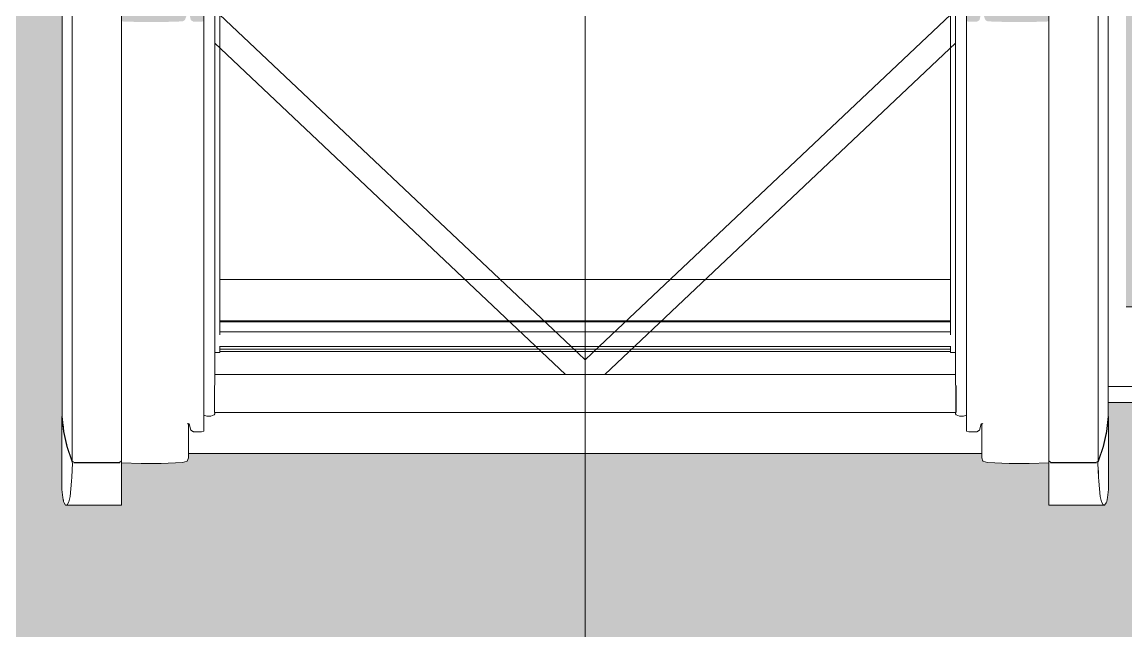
# Model space of a CAD drawing. Header units: metres. Extents: x -208 to 1512, y -277 to 123.
# Drawn here: x 826.286 to 827.184, y -12.988 to -12.493 of the extents above; entities that cross this region are included whole.
import ezdxf

# ---------------------------------------------------------------- set-up
doc = ezdxf.new("R2010")
doc.units = ezdxf.units.M
doc.header["$MEASUREMENT"] = 0
doc.linetypes.add('Wipeout_Contour', pattern=[1, 0, -1])
for name, color, linetype in [('325 Dachfenster', 7, 'Continuous'), ('330 Dachaufbau', 7, 'Continuous'), ('918 Lageplan Beschriftung.x', 7, 'Continuous')]:
    doc.layers.add(name, color=color, linetype=linetype)

# ---------------------------------------------------------------- blocks, each defined once
blk = doc.blocks.new('Dachfläche_65_5', base_point=(831.51728, -10.4))
at = {"layer": '330 Dachaufbau', "linetype": 'Continuous', "lineweight": 0, "true_color": 0x000000}
h = blk.add_hatch(color=18, dxfattribs=at)
h.paths.add_polyline_path([(831.51728, -13.58499), (828.57228, -13.58499), (828.57228, -11.155), (831.51728, -11.155), (831.51728, -10.4), (825.29541, -10.4), (825.31254, -15.07), (826.27442, -15.07), (826.27442, -14.22801), (828.02442, -14.22801), (828.02442, -15.07), (828.70279, -15.07), (828.70279, -14.22801), (830.45279, -14.22801), (830.45279, -15.07), (831.51728, -15.07)])
h.paths.add_polyline_path([(826.32035, -12.8025), (826.32035, -11.20127), (828.02035, -11.20127), (828.02035, -12.8025)], flags=0)
at = {"color": 254, "linetype": 'Wipeout_Contour', "lineweight": 0, "ltscale": 3309.07405}
blk.add_wipeout([(828.02035, -12.72472), (826.32035, -12.72472), (826.32035, -12.7424), (828.02035, -12.7424)], dxfattribs=at).dxf.layer = '330 Dachaufbau'
at = {"color": 254, "linetype": 'Wipeout_Contour', "lineweight": 0, "ltscale": 3309.077542}
blk.add_wipeout([(828.02035, -12.77776), (826.32035, -12.77776), (826.32035, -12.8025), (828.02035, -12.8025)], dxfattribs=at).dxf.layer = '330 Dachaufbau'
at = {"layer": '330 Dachaufbau', "color": 7, "linetype": 'Continuous', "lineweight": 18, "flags": 128}
for points in [[(828.02035, -12.72472), (826.32035, -12.72472)], [(826.32035, -12.8025), (828.02035, -12.8025)]]:
    blk.add_lwpolyline(points, dxfattribs=at)
at = {"color": 254, "linetype": 'Wipeout_Contour', "lineweight": 0, "ltscale": 3309.075686}
blk.add_wipeout([(828.02035, -12.7424), (826.32035, -12.7424), (826.32035, -12.77776), (828.02035, -12.77776)], dxfattribs=at).dxf.layer = '330 Dachaufbau'
at = {"layer": '330 Dachaufbau', "color": 7, "linetype": 'Continuous', "lineweight": 18, "flags": 128}
blk.add_lwpolyline([(826.32035, -11.20127), (826.32035, -12.8025)], dxfattribs=at)
blk = doc.blocks.new('DF Marker 27[1474]_5', base_point=(826.74413, -12.78))
at = {"layer": '325 Dachfenster', "color": 7, "linetype": 'Continuous', "lineweight": 13}
blk.add_line((826.74413, -16.53625), (826.74413, -10.88845), dxfattribs=at)
blk = doc.blocks.new('VELUX SlopeRoofBundle[46]_5', base_point=(825.25728, 0))
at = {"color": 254, "linetype": 'Wipeout_Contour', "lineweight": 0, "ltscale": 3305.888057}
blk.add_wipeout([(826.36693, -12.4924), (826.36693, -12.82612), (826.38283, -12.82663), (826.38283, -12.49291)], dxfattribs=at).dxf.layer = '325 Dachfenster'
at = {"color": 254, "linetype": 'Wipeout_Contour', "lineweight": 0, "ltscale": 3306.065979}
blk.add_wipeout([(826.41843, -12.49129), (826.41843, -12.82501), (826.42043, -12.81985), (826.42043, -12.48613)], dxfattribs=at).dxf.layer = '325 Dachfenster'
at = {"color": 254, "linetype": 'Wipeout_Contour', "lineweight": 0, "ltscale": 3306.120148}
blk.add_wipeout([(826.43203, -12.82632), (826.43393, -12.82582), (826.43393, -12.49214), (826.43203, -12.49263)], dxfattribs=at).dxf.layer = '325 Dachfenster'
at = {"color": 254, "linetype": 'Wipeout_Contour', "lineweight": 0, "ltscale": 3308.650277}
blk.add_wipeout([(827.06493, -12.49136), (827.06493, -12.82504), (827.06623, -12.81988), (827.06623, -12.4862)], dxfattribs=at).dxf.layer = '325 Dachfenster'
at = {"color": 254, "linetype": 'Wipeout_Contour', "lineweight": 0, "ltscale": 3308.777536}
blk.add_wipeout([(827.10543, -12.49291), (827.08923, -12.49291), (827.08923, -12.82663), (827.10543, -12.82663)], dxfattribs=at).dxf.layer = '325 Dachfenster'
at = {"color": 254, "linetype": 'Wipeout_Contour', "lineweight": 0, "ltscale": 3307.372217}
blk.add_wipeout([(826.44273, -12.77965), (826.44273, -12.77972), (827.04553, -12.77972), (827.04553, -12.77965)], dxfattribs=at).dxf.layer = '325 Dachfenster'
at = {"color": 254, "linetype": 'Wipeout_Contour', "lineweight": 0, "ltscale": 4136.878781}
blk.add_wipeout([(827.18413, -12.77844), (827.16963, -12.77844), (827.16963, -12.78886), (827.16963, -12.78939), (827.18413, -12.78939)], dxfattribs=at).dxf.layer = '325 Dachfenster'
at = {"color": 254, "linetype": 'Wipeout_Contour', "lineweight": 0, "ltscale": 4132.013364}
blk.add_wipeout([(826.31973, -12.82613), (826.31843, -12.81389), (826.31843, -12.8733), (826.3192, -12.87979), (826.31973, -12.88296)], dxfattribs=at).dxf.layer = '325 Dachfenster'
at = {"color": 254, "linetype": 'Wipeout_Contour', "lineweight": 0, "ltscale": 3308.997963}
blk.add_wipeout([(827.12133, -12.87902), (827.16317, -12.87902), (827.16196, -12.8665), (827.12133, -12.8665)], dxfattribs=at).dxf.layer = '325 Dachfenster'
at = {"color": 254, "linetype": 'Wipeout_Contour', "lineweight": 0, "ltscale": 4135.788575}
blk.add_wipeout([(827.12133, -12.88558), (827.12133, -12.88593), (827.16683, -12.88593), (827.16583, -12.88563), (827.16554, -12.88558)], dxfattribs=at).dxf.layer = '325 Dachfenster'
at = {"color": 254, "linetype": 'Wipeout_Contour', "lineweight": 0, "ltscale": 8275.099876}
blk.add_wipeout([(827.16963, -12.24358), (827.16963, -12.77844), (827.18413, -12.77844), (827.18413, -12.16135), (827.17175, -12.16135), (827.17173, -12.20866), (827.17173, -12.22463), (827.17043, -12.23853), (827.16983, -12.24168), (827.16983, -12.2417)], dxfattribs=at).dxf.layer = '325 Dachfenster'
at = {"color": 254, "linetype": 'Wipeout_Contour', "lineweight": 0, "ltscale": 3306.058583}
blk.add_wipeout([(826.41663, -12.49235), (826.41663, -12.82607), (826.41843, -12.82501), (826.41843, -12.49129)], dxfattribs=at).dxf.layer = '325 Dachfenster'
at = {"color": 254, "linetype": 'Wipeout_Contour', "lineweight": 0, "ltscale": 3308.626336}
blk.add_wipeout([(827.05623, -12.49263), (827.05623, -12.82632), (827.06283, -12.82632), (827.06283, -12.49263)], dxfattribs=at).dxf.layer = '325 Dachfenster'
at = {"color": 254, "linetype": 'Wipeout_Contour', "lineweight": 0, "ltscale": 3308.663275}
blk.add_wipeout([(827.06983, -12.49129), (827.06783, -12.48613), (827.06783, -12.81985), (827.06983, -12.82501)], dxfattribs=at).dxf.layer = '325 Dachfenster'
at = {"color": 254, "linetype": 'Wipeout_Contour', "lineweight": 0, "ltscale": 3308.84171}
blk.add_wipeout([(827.10543, -12.82663), (827.12133, -12.82612), (827.12133, -12.4924), (827.10543, -12.49291)], dxfattribs=at).dxf.layer = '325 Dachfenster'
at = {"color": 254, "linetype": 'Wipeout_Contour', "lineweight": 0, "ltscale": 3307.372387}
blk.add_wipeout([(826.44273, -12.77972), (826.44273, -12.78516), (827.04553, -12.78516), (827.04553, -12.77972)], dxfattribs=at).dxf.layer = '325 Dachfenster'
at = {"color": 254, "linetype": 'Wipeout_Contour', "lineweight": 0, "ltscale": 4958.769349}
blk.add_wipeout([(826.32243, -12.8383), (826.31973, -12.82613), (826.31973, -12.88296), (826.32013, -12.88408), (826.32143, -12.88593), (826.32243, -12.88563)], dxfattribs=at).dxf.layer = '325 Dachfenster'
at = {"color": 254, "linetype": 'Wipeout_Contour', "lineweight": 0, "ltscale": 3309.006149}
blk.add_wipeout([(827.12133, -12.88558), (827.16554, -12.88558), (827.16413, -12.88323), (827.12133, -12.88323)], dxfattribs=at).dxf.layer = '325 Dachfenster'
at = {"color": 254, "linetype": 'Wipeout_Contour', "lineweight": 0, "ltscale": 3306.019839}
blk.add_wipeout([(826.39903, -12.49291), (826.39903, -12.82663), (826.41663, -12.82607), (826.41663, -12.49235)], dxfattribs=at).dxf.layer = '325 Dachfenster'
at = {"color": 254, "linetype": 'Wipeout_Contour', "lineweight": 0, "ltscale": 3308.609322}
blk.add_wipeout([(827.05433, -12.82582), (827.05623, -12.82632), (827.05623, -12.49263), (827.05433, -12.49214)], dxfattribs=at).dxf.layer = '325 Dachfenster'
at = {"color": 254, "linetype": 'Wipeout_Contour', "lineweight": 0, "ltscale": 3308.643688}
blk.add_wipeout([(827.06283, -12.49263), (827.06283, -12.82632), (827.06493, -12.82504), (827.06493, -12.49136)], dxfattribs=at).dxf.layer = '325 Dachfenster'
at = {"color": 254, "linetype": 'Wipeout_Contour', "lineweight": 0, "ltscale": 6611.281001}
blk.add_wipeout([(826.32243, -12.8383), (826.32243, -12.88563), (826.32273, -12.88558), (826.32414, -12.88323), (826.3251, -12.87902), (826.32631, -12.8665), (826.32643, -12.8633), (826.32643, -12.85025)], dxfattribs=at).dxf.layer = '325 Dachfenster'
at = {"color": 254, "linetype": 'Wipeout_Contour', "lineweight": 0, "ltscale": 3308.994237}
blk.add_wipeout([(827.12133, -12.87902), (827.12133, -12.88323), (827.16413, -12.88323), (827.16317, -12.87902)], dxfattribs=at).dxf.layer = '325 Dachfenster'
at = {"color": 254, "linetype": 'Wipeout_Contour', "lineweight": 0, "ltscale": 3305.952268}
blk.add_wipeout([(826.38283, -12.49291), (826.38283, -12.82663), (826.39903, -12.82663), (826.39903, -12.49291)], dxfattribs=at).dxf.layer = '325 Dachfenster'
at = {"color": 254, "linetype": 'Wipeout_Contour', "lineweight": 0, "ltscale": 4959.87716}
blk.add_wipeout([(826.42123, -12.48591), (826.42043, -12.48613), (826.42043, -12.81985), (826.42053, -12.81982), (826.42053, -12.81978), (826.42123, -12.8196)], dxfattribs=at).dxf.layer = '325 Dachfenster'
at = {"color": 254, "linetype": 'Wipeout_Contour', "lineweight": 0, "ltscale": 3308.654333}
blk.add_wipeout([(827.06703, -12.48591), (827.06623, -12.4862), (827.06623, -12.81988), (827.06703, -12.8196)], dxfattribs=at).dxf.layer = '325 Dachfenster'
at = {"color": 254, "linetype": 'Wipeout_Contour', "lineweight": 0, "ltscale": 4132.647773}
blk.add_wipeout([(826.32143, -12.88593), (826.36693, -12.88593), (826.36693, -12.88558), (826.32273, -12.88558), (826.32243, -12.88563)], dxfattribs=at).dxf.layer = '325 Dachfenster'
at = {"color": 254, "linetype": 'Wipeout_Contour', "lineweight": 0, "ltscale": 3306.074623}
blk.add_wipeout([(826.42123, -12.8196), (826.42203, -12.81988), (826.42203, -12.4862), (826.42123, -12.48591)], dxfattribs=at).dxf.layer = '325 Dachfenster'
at = {"color": 254, "linetype": 'Wipeout_Contour', "lineweight": 0, "ltscale": 4962.257587}
blk.add_wipeout([(827.06703, -12.48591), (827.06703, -12.8196), (827.06773, -12.81978), (827.06773, -12.81982), (827.06783, -12.81985), (827.06783, -12.48613)], dxfattribs=at).dxf.layer = '325 Dachfenster'
at = {"color": 254, "linetype": 'Wipeout_Contour', "lineweight": 0, "ltscale": 3305.899039}
blk.add_wipeout([(826.36693, -12.82612), (826.36693, -12.85143), (826.38283, -12.85195), (826.38283, -12.82663)], dxfattribs=at).dxf.layer = '325 Dachfenster'
at = {"color": 254, "linetype": 'Wipeout_Contour', "lineweight": 0, "ltscale": 3305.751266}
blk.add_wipeout([(826.32273, -12.88558), (826.36693, -12.88558), (826.36693, -12.88323), (826.32414, -12.88323)], dxfattribs=at).dxf.layer = '325 Dachfenster'
at = {"color": 254, "linetype": 'Wipeout_Contour', "lineweight": 0, "ltscale": 3306.079022}
blk.add_wipeout([(826.42203, -12.4862), (826.42203, -12.81988), (826.42333, -12.82504), (826.42333, -12.49136)], dxfattribs=at).dxf.layer = '325 Dachfenster'
at = {"color": 254, "linetype": 'Wipeout_Contour', "lineweight": 0, "ltscale": 3308.671076}
blk.add_wipeout([(827.06983, -12.82501), (827.07163, -12.82607), (827.07163, -12.49235), (827.06983, -12.49129)], dxfattribs=at).dxf.layer = '325 Dachfenster'
at = {"color": 254, "linetype": 'Wipeout_Contour', "lineweight": 0, "ltscale": 11573.16029}
blk.add_wipeout([(826.31843, -12.81389), (826.31973, -12.82613), (826.32243, -12.8383), (826.32643, -12.85025), (826.32685, -12.85136), (826.36693, -12.85136), (826.36693, -12.84996), (826.36523, -12.85121), (826.32843, -12.85121), (826.32663, -12.85025), (826.32263, -12.8383), (826.31993, -12.82613), (826.31863, -12.81389), (826.31863, -12.81374)], dxfattribs=at).dxf.layer = '325 Dachfenster'
at = {"color": 254, "linetype": 'Wipeout_Contour', "lineweight": 0, "ltscale": 3305.963271}
blk.add_wipeout([(826.38283, -12.85195), (826.39903, -12.85195), (826.39903, -12.82663), (826.38283, -12.82663)], dxfattribs=at).dxf.layer = '325 Dachfenster'
at = {"color": 254, "linetype": 'Wipeout_Contour', "lineweight": 0, "ltscale": 3305.758}
blk.add_wipeout([(826.3251, -12.87902), (826.36693, -12.87902), (826.36693, -12.8665), (826.32631, -12.8665)], dxfattribs=at).dxf.layer = '325 Dachfenster'
at = {"color": 254, "linetype": 'Wipeout_Contour', "lineweight": 0, "ltscale": 4131.64748}
blk.add_wipeout([(826.31993, -12.25484), (826.31993, -12.82613), (826.32263, -12.8383), (826.32263, -12.26671), (826.32243, -12.26611)], dxfattribs=at).dxf.layer = '325 Dachfenster'
at = {"color": 254, "linetype": 'Wipeout_Contour', "lineweight": 0, "ltscale": 3306.086033}
blk.add_wipeout([(826.42333, -12.82504), (826.42543, -12.82632), (826.42543, -12.49263), (826.42333, -12.49136)], dxfattribs=at).dxf.layer = '325 Dachfenster'
at = {"color": 254, "linetype": 'Wipeout_Contour', "lineweight": 0, "ltscale": 3308.709923}
blk.add_wipeout([(827.07163, -12.49235), (827.07163, -12.82607), (827.08923, -12.82663), (827.08923, -12.49291)], dxfattribs=at).dxf.layer = '325 Dachfenster'
at = {"color": 254, "linetype": 'Wipeout_Contour', "lineweight": 0, "ltscale": 3306.030819}
blk.add_wipeout([(826.39903, -12.82663), (826.39903, -12.85195), (826.41663, -12.85138), (826.41663, -12.82607)], dxfattribs=at).dxf.layer = '325 Dachfenster'
at = {"color": 254, "linetype": 'Wipeout_Contour', "lineweight": 0, "ltscale": 4132.700302}
blk.add_wipeout([(826.32631, -12.8665), (826.36693, -12.8665), (826.36693, -12.85178), (826.32694, -12.85178), (826.32643, -12.8633)], dxfattribs=at).dxf.layer = '325 Dachfenster'
at = {"color": 254, "linetype": 'Wipeout_Contour', "lineweight": 0, "ltscale": 3305.762769}
blk.add_wipeout([(826.32414, -12.88323), (826.36693, -12.88323), (826.36693, -12.87902), (826.3251, -12.87902)], dxfattribs=at).dxf.layer = '325 Dachfenster'
at = {"layer": '325 Dachfenster', "linetype": 'Continuous', "lineweight": 0, "flags": 128}
blk.add_lwpolyline([(826.32143, -12.88593), (826.36693, -12.88593)], dxfattribs=at)
at = {"color": 254, "linetype": 'Wipeout_Contour', "lineweight": 0, "ltscale": 3306.103502}
blk.add_wipeout([(826.42543, -12.82632), (826.43203, -12.82632), (826.43203, -12.49263), (826.42543, -12.49263)], dxfattribs=at).dxf.layer = '325 Dachfenster'
at = {"color": 254, "linetype": 'Wipeout_Contour', "lineweight": 0, "ltscale": 2480.060525}
blk.add_wipeout([(826.41663, -12.82607), (826.41663, -12.85138), (826.42043, -12.85032)], dxfattribs=at).dxf.layer = '325 Dachfenster'
at = {"color": 254, "linetype": 'Wipeout_Contour', "lineweight": 0, "ltscale": 2481.017795}
blk.add_wipeout([(827.06783, -12.85032), (827.07163, -12.85138), (827.07163, -12.82607)], dxfattribs=at).dxf.layer = '325 Dachfenster'
at = {"color": 254, "linetype": 'Wipeout_Contour', "lineweight": 0, "ltscale": 3305.861272}
blk.add_wipeout([(826.32643, -12.85025), (826.32643, -12.8633), (826.32694, -12.85178), (826.32685, -12.85136)], dxfattribs=at).dxf.layer = '325 Dachfenster'
at = {"color": 254, "linetype": 'Wipeout_Contour', "lineweight": 0, "ltscale": 3305.747805}
blk.add_wipeout([(826.41843, -12.82501), (826.42043, -12.85032), (826.42143, -12.84756), (826.42043, -12.81992)], dxfattribs=at).dxf.layer = '325 Dachfenster'
at = {"color": 254, "linetype": 'Wipeout_Contour', "lineweight": 0, "ltscale": 3308.720895}
blk.add_wipeout([(827.08923, -12.82663), (827.07163, -12.82607), (827.07163, -12.85138), (827.08923, -12.85195)], dxfattribs=at).dxf.layer = '325 Dachfenster'
at = {"color": 254, "linetype": 'Wipeout_Contour', "lineweight": 0, "ltscale": 3305.785878}
blk.add_wipeout([(826.36693, -12.85136), (826.32685, -12.85136), (826.32694, -12.85178), (826.36693, -12.85178)], dxfattribs=at).dxf.layer = '325 Dachfenster'
at = {"color": 254, "linetype": 'Wipeout_Contour', "lineweight": 0, "ltscale": 4131.641714}
blk.add_wipeout([(826.32643, -12.27806), (826.32263, -12.26671), (826.32263, -12.8383), (826.32663, -12.85025), (826.32663, -12.27859)], dxfattribs=at).dxf.layer = '325 Dachfenster'
at = {"color": 254, "linetype": 'Wipeout_Contour', "lineweight": 0, "ltscale": 2479.574061}
blk.add_wipeout([(826.41843, -12.82501), (826.41663, -12.82607), (826.42043, -12.85032)], dxfattribs=at).dxf.layer = '325 Dachfenster'
at = {"color": 254, "linetype": 'Wipeout_Contour', "lineweight": 0, "ltscale": 5789.658935}
blk.add_wipeout([(827.06683, -12.84756), (827.06783, -12.81992), (827.0678, -12.81984), (827.06773, -12.81982), (827.06773, -12.81978), (827.06703, -12.8196), (827.06683, -12.81967)], dxfattribs=at).dxf.layer = '325 Dachfenster'
at = {"color": 254, "linetype": 'Wipeout_Contour', "lineweight": 0, "ltscale": 3308.78853}
blk.add_wipeout([(827.08923, -12.85195), (827.10543, -12.85195), (827.10543, -12.82663), (827.08923, -12.82663)], dxfattribs=at).dxf.layer = '325 Dachfenster'
at = {"color": 254, "linetype": 'Wipeout_Contour', "lineweight": 0, "ltscale": 4131.71561}
blk.add_wipeout([(826.31863, -12.24358), (826.31863, -12.81389), (826.31993, -12.82613), (826.31993, -12.25484), (826.31973, -12.25394)], dxfattribs=at).dxf.layer = '325 Dachfenster'
at = {"color": 254, "linetype": 'Wipeout_Contour', "lineweight": 0, "ltscale": 4959.189931}
blk.add_wipeout([(826.32688, -12.27924), (826.32663, -12.27859), (826.32663, -12.85025), (826.32843, -12.85121), (826.32843, -12.27933), (826.32697, -12.27933)], dxfattribs=at).dxf.layer = '325 Dachfenster'
at = {"color": 254, "linetype": 'Wipeout_Contour', "lineweight": 0, "ltscale": 5786.076967}
blk.add_wipeout([(826.42046, -12.81984), (826.42043, -12.81992), (826.42143, -12.84756), (826.42143, -12.81967), (826.42123, -12.8196), (826.42053, -12.81978), (826.42053, -12.81982)], dxfattribs=at).dxf.layer = '325 Dachfenster'
at = {"color": 254, "linetype": 'Wipeout_Contour', "lineweight": 0, "ltscale": 3309.005664}
blk.add_wipeout([(827.06683, -12.84756), (827.06783, -12.85032), (827.06983, -12.82501), (827.06783, -12.81992)], dxfattribs=at).dxf.layer = '325 Dachfenster'
at = {"color": 254, "linetype": 'Wipeout_Contour', "lineweight": 0, "ltscale": 3308.852682}
blk.add_wipeout([(827.12133, -12.82612), (827.10543, -12.82663), (827.10543, -12.85195), (827.12133, -12.85143)], dxfattribs=at).dxf.layer = '325 Dachfenster'
at = {"layer": '325 Dachfenster', "linetype": 'Continuous', "lineweight": 0, "flags": 128}
for points in [[(826.31863, -12.81389), (826.31863, -12.24358)], [(826.31843, -12.81389), (826.31863, -12.81374)], [(826.31843, -12.8733), (826.31843, -12.81389)]]:
    blk.add_lwpolyline(points, dxfattribs=at)
at = {"color": 254, "linetype": 'Wipeout_Contour', "lineweight": 0, "ltscale": 3305.770254}
blk.add_wipeout([(826.32843, -12.85121), (826.36523, -12.85121), (826.36523, -12.27933), (826.32843, -12.27933)], dxfattribs=at).dxf.layer = '325 Dachfenster'
at = {"color": 254, "linetype": 'Wipeout_Contour', "lineweight": 0, "ltscale": 3305.090956}
blk.add_wipeout([(826.42043, -12.81985), (826.41843, -12.82501), (826.42043, -12.81992), (826.42046, -12.81984)], dxfattribs=at).dxf.layer = '325 Dachfenster'
at = {"color": 254, "linetype": 'Wipeout_Contour', "lineweight": 0, "ltscale": 2481.474988}
blk.add_wipeout([(827.06783, -12.85032), (827.07163, -12.82607), (827.06983, -12.82501)], dxfattribs=at).dxf.layer = '325 Dachfenster'
at = {"color": 254, "linetype": 'Wipeout_Contour', "lineweight": 0, "ltscale": 4135.751255}
blk.add_wipeout([(827.16133, -12.85178), (827.12133, -12.85178), (827.12133, -12.8665), (827.16196, -12.8665), (827.16183, -12.8633)], dxfattribs=at).dxf.layer = '325 Dachfenster'
at = {"layer": '325 Dachfenster', "linetype": 'Continuous', "lineweight": 0, "flags": 128}
for points in [[(826.32663, -12.85025), (826.32663, -12.27859)], [(826.32685, -12.85136), (826.32643, -12.85025), (826.32243, -12.8383), (826.31973, -12.82613), (826.31843, -12.81389)], [(826.31863, -12.81389), (826.31993, -12.82613), (826.32263, -12.8383), (826.32663, -12.85025)], [(826.31843, -12.8733), (826.3192, -12.87979), (826.31973, -12.88296), (826.32013, -12.88408), (826.32143, -12.88593), (826.32243, -12.88563), (826.32273, -12.88558), (826.32414, -12.88323), (826.3251, -12.87902), (826.32631, -12.8665), (826.32643, -12.8633), (826.32694, -12.85178)], [(826.32663, -12.85025), (826.32843, -12.85121)], [(826.32685, -12.85136), (826.32694, -12.85178)]]:
    blk.add_lwpolyline(points, dxfattribs=at)
at = {"color": 254, "linetype": 'Wipeout_Contour', "lineweight": 0, "ltscale": 3305.847195}
blk.add_wipeout([(826.36523, -12.27933), (826.36523, -12.85121), (826.36693, -12.84996), (826.36693, -12.27933)], dxfattribs=at).dxf.layer = '325 Dachfenster'
at = {"color": 254, "linetype": 'Wipeout_Contour', "lineweight": 0, "ltscale": 3307.375828}
blk.add_wipeout([(827.06683, -12.83197), (826.42143, -12.83197), (826.42143, -12.84392), (827.06683, -12.84392)], dxfattribs=at).dxf.layer = '325 Dachfenster'
at = {"color": 254, "linetype": 'Wipeout_Contour', "lineweight": 0, "ltscale": 3308.967449}
blk.add_wipeout([(827.12133, -12.85178), (827.16133, -12.85178), (827.16141, -12.85136), (827.12133, -12.85136)], dxfattribs=at).dxf.layer = '325 Dachfenster'
at = {"layer": '325 Dachfenster', "linetype": 'Continuous', "lineweight": 0, "flags": 128}
for points in [[(826.36693, -12.84996), (826.36693, -12.27933)], [(826.32843, -12.85121), (826.36523, -12.85121)], [(826.36523, -12.85121), (826.36693, -12.84996)], [(826.36693, -12.84996), (826.36693, -12.85136)], [(826.42043, -12.85032), (826.41663, -12.85138), (826.39903, -12.85195), (826.38283, -12.85195), (826.36693, -12.85143)], [(826.36693, -12.85136), (826.36693, -12.85178)], [(826.36693, -12.85178), (826.36693, -12.8665), (826.36693, -12.87902), (826.36693, -12.88323), (826.36693, -12.88558), (826.36693, -12.88593)]]:
    blk.add_lwpolyline(points, dxfattribs=at)
at = {"color": 254, "linetype": 'Wipeout_Contour', "lineweight": 0, "ltscale": 13229.487489}
blk.add_wipeout([(826.42203, -12.81988), (826.42143, -12.81967), (826.42143, -12.83197), (827.06683, -12.83197), (827.06683, -12.81967), (827.06623, -12.81988), (827.06493, -12.82504), (827.06283, -12.82632), (827.05623, -12.82632), (827.05433, -12.82582), (827.05433, -12.81741), (826.43393, -12.81741), (826.43393, -12.82582), (826.43203, -12.82632), (826.42543, -12.82632), (826.42333, -12.82504)], dxfattribs=at).dxf.layer = '325 Dachfenster'
at = {"color": 254, "linetype": 'Wipeout_Contour', "lineweight": 0, "ltscale": 3307.376201}
blk.add_wipeout([(826.42143, -12.84399), (827.06683, -12.84399), (827.06683, -12.84392), (826.42143, -12.84392)], dxfattribs=at).dxf.layer = '325 Dachfenster'
at = {"color": 254, "linetype": 'Wipeout_Contour', "lineweight": 0, "ltscale": 3308.867343}
blk.add_wipeout([(827.16141, -12.85136), (827.16133, -12.85178), (827.16183, -12.8633), (827.16183, -12.85025)], dxfattribs=at).dxf.layer = '325 Dachfenster'
at = {"layer": '325 Dachfenster', "linetype": 'Continuous', "lineweight": 0, "flags": 128}
for points in [[(826.42046, -12.81984), (826.42043, -12.81992)], [(826.42053, -12.81978), (826.42123, -12.8196)], [(826.42053, -12.81982), (826.42053, -12.81978)], [(826.42123, -12.8196), (826.42203, -12.81988)], [(826.42143, -12.81967), (826.42143, -12.84756)], [(826.42203, -12.81988), (826.42333, -12.82504)], [(826.42333, -12.82504), (826.42543, -12.82632)], [(826.42543, -12.82632), (826.43203, -12.82632), (826.43393, -12.82582)], [(827.05433, -12.82582), (827.05623, -12.82632), (827.06283, -12.82632)], [(826.42143, -12.84756), (826.42043, -12.85032)], [(827.06683, -12.84399), (826.42143, -12.84399)], [(827.06683, -12.84756), (827.06783, -12.85032)]]:
    blk.add_lwpolyline(points, dxfattribs=at)
at = {"color": 254, "linetype": 'Wipeout_Contour', "lineweight": 0, "ltscale": 11575.783832}
blk.add_wipeout([(826.43393, -12.81741), (827.05433, -12.81741), (827.05433, -12.81284), (827.05193, -12.81366), (827.04883, -12.81359), (827.04603, -12.81246), (827.04553, -12.81161), (827.04553, -12.81048), (826.44273, -12.81048), (826.44273, -12.81161), (826.44223, -12.81246), (826.43943, -12.81359), (826.43633, -12.81366), (826.43393, -12.81284)], dxfattribs=at).dxf.layer = '325 Dachfenster'
at = {"color": 254, "linetype": 'Wipeout_Contour', "lineweight": 0, "ltscale": 11578.527245}
blk.add_wipeout([(827.12133, -12.85136), (827.16141, -12.85136), (827.16183, -12.85025), (827.16583, -12.8383), (827.16853, -12.82613), (827.16983, -12.81389), (827.16963, -12.81374), (827.16963, -12.81389), (827.16833, -12.82613), (827.16563, -12.8383), (827.16163, -12.85025), (827.15983, -12.85121), (827.12303, -12.85121), (827.12133, -12.84996)], dxfattribs=at).dxf.layer = '325 Dachfenster'
at = {"color": 254, "linetype": 'Wipeout_Contour', "lineweight": 0, "ltscale": 3309.62807}
blk.add_wipeout([(827.0678, -12.81984), (827.06783, -12.81992), (827.06983, -12.82501), (827.06783, -12.81985)], dxfattribs=at).dxf.layer = '325 Dachfenster'
at = {"layer": '325 Dachfenster', "linetype": 'Continuous', "lineweight": 0, "flags": 128}
for points in [[(827.06283, -12.82632), (827.06493, -12.82504)], [(827.06493, -12.82504), (827.06623, -12.81988)], [(827.06623, -12.81988), (827.06703, -12.8196)], [(827.06683, -12.81967), (827.06683, -12.84756)], [(827.06703, -12.8196), (827.06773, -12.81978)], [(827.06773, -12.81978), (827.06773, -12.81982)], [(827.0678, -12.81984), (827.06783, -12.81992)]]:
    blk.add_lwpolyline(points, dxfattribs=at)
at = {"color": 254, "linetype": 'Wipeout_Contour', "lineweight": 0, "ltscale": 3307.374116}
blk.add_wipeout([(826.44263, -12.81026), (826.44263, -12.81048), (827.04563, -12.81048), (827.04563, -12.81026)], dxfattribs=at).dxf.layer = '325 Dachfenster'
at = {"color": 254, "linetype": 'Wipeout_Contour', "lineweight": 0, "ltscale": 6618.265865}
blk.add_wipeout([(827.16183, -12.85025), (827.16183, -12.8633), (827.16196, -12.8665), (827.16317, -12.87902), (827.16413, -12.88323), (827.16554, -12.88558), (827.16583, -12.88563), (827.16583, -12.8383)], dxfattribs=at).dxf.layer = '325 Dachfenster'
at = {"color": 254, "linetype": 'Wipeout_Contour', "lineweight": 0, "ltscale": 3307.373781}
blk.add_wipeout([(826.44263, -12.81026), (827.04563, -12.81026), (827.04563, -12.79966), (826.44263, -12.79966)], dxfattribs=at).dxf.layer = '325 Dachfenster'
at = {"color": 254, "linetype": 'Wipeout_Contour', "lineweight": 0, "ltscale": 4136.4438}
blk.add_wipeout([(827.16853, -12.82613), (827.16853, -12.88296), (827.16907, -12.87979), (827.16983, -12.8733), (827.16983, -12.81389)], dxfattribs=at).dxf.layer = '325 Dachfenster'
at = {"color": 254, "linetype": 'Wipeout_Contour', "lineweight": 0, "ltscale": 3307.373319}
blk.add_wipeout([(826.44263, -12.79966), (827.04563, -12.79966), (827.04563, -12.79534), (826.44263, -12.79534)], dxfattribs=at).dxf.layer = '325 Dachfenster'
at = {"color": 254, "linetype": 'Wipeout_Contour', "lineweight": 0, "ltscale": 4963.398095}
blk.add_wipeout([(827.16583, -12.8383), (827.16583, -12.88563), (827.16683, -12.88593), (827.16814, -12.88408), (827.16853, -12.88296), (827.16853, -12.82613)], dxfattribs=at).dxf.layer = '325 Dachfenster'
at = {"layer": '325 Dachfenster', "linetype": 'Continuous', "lineweight": 0, "flags": 128}
blk.add_lwpolyline([(827.16683, -12.88593), (827.12133, -12.88593)], dxfattribs=at)
at = {"color": 254, "linetype": 'Wipeout_Contour', "lineweight": 0, "ltscale": 4136.732551}
blk.add_wipeout([(827.16163, -12.27859), (827.16163, -12.85025), (827.16563, -12.8383), (827.16563, -12.26671), (827.16183, -12.27806)], dxfattribs=at).dxf.layer = '325 Dachfenster'
at = {"color": 254, "linetype": 'Wipeout_Contour', "lineweight": 0, "ltscale": 3307.37303}
blk.add_wipeout([(826.44263, -12.79032), (826.44263, -12.79534), (827.04563, -12.79534), (827.04563, -12.79032)], dxfattribs=at).dxf.layer = '325 Dachfenster'
at = {"color": 254, "linetype": 'Wipeout_Contour', "lineweight": 0, "ltscale": 3308.948286}
blk.add_wipeout([(827.12303, -12.27933), (827.12303, -12.85121), (827.15983, -12.85121), (827.15983, -12.27933)], dxfattribs=at).dxf.layer = '325 Dachfenster'
at = {"color": 254, "linetype": 'Wipeout_Contour', "lineweight": 0, "ltscale": 3307.372619}
blk.add_wipeout([(826.44273, -12.78587), (826.44273, -12.78651), (827.04553, -12.78651), (827.04553, -12.78587)], dxfattribs=at).dxf.layer = '325 Dachfenster'
at = {"color": 254, "linetype": 'Wipeout_Contour', "lineweight": 0, "ltscale": 3308.87124}
blk.add_wipeout([(827.12133, -12.27933), (827.12133, -12.84996), (827.12303, -12.85121), (827.12303, -12.27933)], dxfattribs=at).dxf.layer = '325 Dachfenster'
at = {"color": 254, "linetype": 'Wipeout_Contour', "lineweight": 0, "ltscale": 4962.840782}
blk.add_wipeout([(827.15983, -12.27933), (827.15983, -12.85121), (827.16163, -12.85025), (827.16163, -12.27859), (827.16138, -12.27924), (827.1613, -12.27933)], dxfattribs=at).dxf.layer = '325 Dachfenster'
at = {"color": 254, "linetype": 'Wipeout_Contour', "lineweight": 0, "ltscale": 6614.743831}
blk.add_wipeout([(826.44263, -12.78862), (826.44263, -12.78948), (827.04563, -12.78948), (827.04563, -12.78862), (827.04553, -12.78835), (827.04553, -12.78757), (826.44273, -12.78757), (826.44273, -12.78835)], dxfattribs=at).dxf.layer = '325 Dachfenster'
at = {"layer": '325 Dachfenster', "linetype": 'Continuous', "lineweight": 0, "flags": 128}
for points in [[(827.12133, -12.84996), (827.12133, -12.27933)], [(827.06783, -12.85032), (827.07163, -12.85138), (827.08923, -12.85195), (827.10543, -12.85195), (827.12133, -12.85143)], [(827.12303, -12.85121), (827.12133, -12.84996)], [(827.12133, -12.84996), (827.12133, -12.85136)], [(827.12133, -12.85136), (827.12133, -12.85178)], [(827.12133, -12.85178), (827.12133, -12.8665), (827.12133, -12.87902), (827.12133, -12.88323), (827.12133, -12.88558), (827.12133, -12.88593)], [(827.15983, -12.85121), (827.12303, -12.85121)], [(827.16163, -12.85025), (827.15983, -12.85121)], [(827.16133, -12.85178), (827.16141, -12.85136)], [(827.16133, -12.85178), (827.16183, -12.8633), (827.16196, -12.8665), (827.16317, -12.87902), (827.16413, -12.88323), (827.16554, -12.88558), (827.16583, -12.88563), (827.16683, -12.88593), (827.16814, -12.88408), (827.16853, -12.88296), (827.16907, -12.87979), (827.16983, -12.8733)]]:
    blk.add_lwpolyline(points, dxfattribs=at)
at = {"color": 254, "linetype": 'Wipeout_Contour', "lineweight": 0, "ltscale": 4136.72497}
blk.add_wipeout([(827.16583, -12.26611), (827.16563, -12.26671), (827.16563, -12.8383), (827.16833, -12.82613), (827.16833, -12.25484)], dxfattribs=at).dxf.layer = '325 Dachfenster'
at = {"color": 254, "linetype": 'Wipeout_Contour', "lineweight": 0, "ltscale": 3307.372671}
blk.add_wipeout([(826.44273, -12.78651), (826.44273, -12.78757), (827.04553, -12.78757), (827.04553, -12.78651)], dxfattribs=at).dxf.layer = '325 Dachfenster'
at = {"layer": '325 Dachfenster', "linetype": 'Continuous', "lineweight": 0, "flags": 128}
blk.add_lwpolyline([(827.16163, -12.85025), (827.16163, -12.27859)], dxfattribs=at)
at = {"color": 254, "linetype": 'Wipeout_Contour', "lineweight": 0, "ltscale": 4136.654977}
blk.add_wipeout([(827.16853, -12.25394), (827.16833, -12.25484), (827.16833, -12.82613), (827.16963, -12.81389), (827.16963, -12.24358)], dxfattribs=at).dxf.layer = '325 Dachfenster'
at = {"color": 254, "linetype": 'Wipeout_Contour', "lineweight": 0, "ltscale": 3307.372849}
blk.add_wipeout([(826.44263, -12.78948), (826.44263, -12.79032), (827.04563, -12.79032), (827.04563, -12.78948)], dxfattribs=at).dxf.layer = '325 Dachfenster'
at = {"layer": '325 Dachfenster', "linetype": 'Continuous', "lineweight": 0, "flags": 128}
for points in [[(827.16963, -12.81389), (827.16963, -12.24358)], [(827.19863, -12.78939), (827.18413, -12.78939), (827.16963, -12.78939)], [(827.16983, -12.81389), (827.16853, -12.82613), (827.16583, -12.8383), (827.16183, -12.85025), (827.16141, -12.85136)], [(827.16963, -12.81389), (827.16833, -12.82613), (827.16563, -12.8383), (827.16163, -12.85025)], [(827.16963, -12.81374), (827.16983, -12.81389)], [(827.16983, -12.81389), (827.16983, -12.8733)]]:
    blk.add_lwpolyline(points, dxfattribs=at)
at = {"color": 254, "linetype": 'Wipeout_Contour', "lineweight": 0, "ltscale": 3307.372578}
blk.add_wipeout([(826.44273, -12.78516), (826.44273, -12.78587), (827.04553, -12.78587), (827.04553, -12.78516)], dxfattribs=at).dxf.layer = '325 Dachfenster'
at = {"color": 254, "linetype": 'Wipeout_Contour', "lineweight": 0, "ltscale": 3306.145855}
blk.add_wipeout([(826.43943, -12.30851), (826.43943, -12.81359), (826.44223, -12.81246), (826.44223, -12.30851)], dxfattribs=at).dxf.layer = '325 Dachfenster'
at = {"color": 254, "linetype": 'Wipeout_Contour', "lineweight": 0, "ltscale": 6618.773545}
blk.add_wipeout([(827.04553, -12.78835), (827.04563, -12.78862), (827.04563, -12.81048), (827.04553, -12.81048), (827.04553, -12.81161), (827.04603, -12.81246), (827.04603, -12.30851), (827.04553, -12.30851)], dxfattribs=at).dxf.layer = '325 Dachfenster'
at = {"color": 254, "linetype": 'Wipeout_Contour', "lineweight": 0, "ltscale": 3306.122996}
blk.add_wipeout([(826.43393, -12.81284), (826.43633, -12.81366), (826.43633, -12.30851), (826.43393, -12.30851)], dxfattribs=at).dxf.layer = '325 Dachfenster'
at = {"color": 254, "linetype": 'Wipeout_Contour', "lineweight": 0, "ltscale": 3308.571972}
blk.add_wipeout([(827.04603, -12.30851), (827.04603, -12.81246), (827.04883, -12.81359), (827.04883, -12.30851)], dxfattribs=at).dxf.layer = '325 Dachfenster'
at = {"color": 254, "linetype": 'Wipeout_Contour', "lineweight": 0, "ltscale": 3306.134106}
blk.add_wipeout([(826.43633, -12.30851), (826.43633, -12.81366), (826.43943, -12.81359), (826.43943, -12.30851)], dxfattribs=at).dxf.layer = '325 Dachfenster'
at = {"color": 254, "linetype": 'Wipeout_Contour', "lineweight": 0, "ltscale": 3308.583825}
blk.add_wipeout([(827.04883, -12.30851), (827.04883, -12.81359), (827.05193, -12.81366), (827.05193, -12.30851)], dxfattribs=at).dxf.layer = '325 Dachfenster'
at = {"layer": '325 Dachfenster', "linetype": 'Continuous', "lineweight": 0, "flags": 128}
for points in [[(826.43393, -12.82582), (826.43393, -12.49214), (826.43393, -12.30851)], [(827.04563, -12.78862), (827.04563, -12.78948), (827.04563, -12.79032), (827.04563, -12.79534), (827.04563, -12.79966), (827.04563, -12.81026)], [(826.43633, -12.81366), (826.43393, -12.81284)], [(827.04553, -12.81161), (827.04553, -12.81048)], [(827.04553, -12.81161), (827.04603, -12.81246)], [(827.04563, -12.81026), (827.04563, -12.81048)]]:
    blk.add_lwpolyline(points, dxfattribs=at)
at = {"color": 254, "linetype": 'Wipeout_Contour', "lineweight": 0, "ltscale": 6610.749864}
blk.add_wipeout([(826.44223, -12.30851), (826.44223, -12.81246), (826.44273, -12.81161), (826.44273, -12.81048), (826.44263, -12.81048), (826.44263, -12.78862), (826.44273, -12.78835), (826.44273, -12.30851)], dxfattribs=at).dxf.layer = '325 Dachfenster'
at = {"color": 254, "linetype": 'Wipeout_Contour', "lineweight": 0, "ltscale": 3308.594791}
blk.add_wipeout([(827.05193, -12.81366), (827.05433, -12.81284), (827.05433, -12.30851), (827.05193, -12.30851)], dxfattribs=at).dxf.layer = '325 Dachfenster'
at = {"color": 254, "linetype": 'Wipeout_Contour', "lineweight": 0, "ltscale": 2480.651251}
blk.add_wipeout([(826.76001, -12.77965), (827.04553, -12.77965), (827.04553, -12.50999)], dxfattribs=at).dxf.layer = '325 Dachfenster'
at = {"layer": '325 Dachfenster', "linetype": 'Continuous', "lineweight": 0, "flags": 128}
for points in [[(827.05433, -12.82582), (827.05433, -12.49214), (827.05433, -12.30851)], [(826.44263, -12.81026), (826.44263, -12.79966), (826.44263, -12.79534), (826.44263, -12.79032), (826.44263, -12.78948), (826.44263, -12.78862)], [(826.43943, -12.81359), (826.43633, -12.81366)], [(826.44223, -12.81246), (826.43943, -12.81359)], [(826.44273, -12.81161), (826.44223, -12.81246)], [(826.44263, -12.81048), (826.44263, -12.81026)], [(827.04563, -12.81048), (826.44263, -12.81048)], [(826.44273, -12.81161), (826.44273, -12.81048)], [(827.04603, -12.81246), (827.04883, -12.81359)], [(827.04883, -12.81359), (827.05193, -12.81366)], [(827.05193, -12.81366), (827.05433, -12.81284)]]:
    blk.add_lwpolyline(points, dxfattribs=at)
at = {"color": 254, "linetype": 'Wipeout_Contour', "lineweight": 0, "ltscale": 2480.413946}
blk.add_wipeout([(826.44273, -12.50999), (826.44273, -12.77965), (826.72826, -12.77965)], dxfattribs=at).dxf.layer = '325 Dachfenster'
at = {"color": 254, "linetype": 'Wipeout_Contour', "lineweight": 0, "ltscale": 6614.706641}
blk.add_wipeout([(826.44273, -12.50999), (826.72826, -12.77965), (826.76001, -12.77965), (827.04553, -12.50999), (827.04553, -12.48525), (826.85839, -12.30851), (826.62987, -12.30851), (826.44273, -12.48525)], dxfattribs=at).dxf.layer = '325 Dachfenster'
at = {"layer": '325 Dachfenster', "linetype": 'Continuous', "lineweight": 0}
blk.add_line((826.74413, -16.53625), (826.74413, -10.88845), dxfattribs=at)
at = {"layer": '325 Dachfenster', "linetype": 'Continuous', "lineweight": 0, "flags": 128}
for points in [[(826.44273, -12.78835), (826.44273, -12.30851)], [(826.44683, -12.74747), (826.44683, -12.30851)], [(827.04143, -12.74747), (827.04143, -12.30851)], [(827.04553, -12.78835), (827.04553, -12.30851)], [(826.74413, -12.76777), (826.73268, -12.75695), (826.72294, -12.74776), (826.4467, -12.48686)], [(826.74413, -12.76777), (826.75559, -12.75695), (826.76532, -12.74776), (827.04157, -12.48686)], [(826.72826, -12.77965), (826.44273, -12.50999)], [(826.76001, -12.77965), (827.04553, -12.50999)], [(827.04143, -12.70229), (826.44683, -12.70229)], [(827.04143, -12.73602), (826.44683, -12.73602)], [(827.04143, -12.7368), (826.44683, -12.7368)], [(827.04143, -12.74493), (826.44683, -12.74493)], [(826.44273, -12.7619), (826.44663, -12.7619)], [(826.44663, -12.7619), (826.44683, -12.76169)], [(827.04157, -12.75695), (826.4467, -12.75695)], [(826.44683, -12.76169), (826.44683, -12.75695)], [(827.04143, -12.75914), (826.44683, -12.75914)], [(827.04143, -12.76084), (826.44683, -12.76084)], [(827.04143, -12.76169), (827.04143, -12.75695)], [(827.04163, -12.7619), (827.04143, -12.76169)], [(827.04553, -12.7619), (827.04163, -12.7619)], [(827.04553, -12.77965), (826.44273, -12.77965)], [(827.04553, -12.77972), (826.44273, -12.77972)]]:
    blk.add_lwpolyline(points, dxfattribs=at)
at = {"layer": '325 Dachfenster', "color": 7, "lineweight": 13}
blk.add_blockref('DF Marker 27[1474]_5', (826.74413, -12.78), dxfattribs=at)
blk = doc.blocks.new('Dachfläche_77_5', base_point=(828.07413, -12.8025))
at = {"layer": '325 Dachfenster', "color": 7, "linetype": 'Continuous', "lineweight": 13, "true_color": 0xf4f4f4, "flags": 128}
for points in [[(827.04143, -12.63823), (826.44683, -12.63823)], [(826.44683, -12.68256), (827.04143, -12.68256)]]:
    blk.add_lwpolyline(points, dxfattribs=at)
at = {"layer": '325 Dachfenster', "linetype": 'Continuous', "lineweight": 0}
blk.add_blockref('VELUX SlopeRoofBundle[46]_5', (825.25728, 0), dxfattribs=at)

msp = doc.modelspace()

# ---------------------------------------------------------------- hatches: boundary and pattern name
at = {"layer": '918 Lageplan Beschriftung.x', "linetype": 'Continuous', "lineweight": 0, "true_color": 0x3f0000}
msp.add_hatch(color=18, dxfattribs=at).paths.add_polyline_path([(825.31254, -15.07), (830.63228, -15.07), (830.63228, -15.97), (838.86228, -15.97), (838.86228, -15.07), (844.19207, -15.07), (844.24254, 0.07), (838.34728, 0.07), (838.34728, 0.8), (831.14728, 0.8), (831.14728, 0.07), (825.25702, 0.07)])

# ---------------------------------------------------------------- next in the draw order: block references
at = {"layer": '330 Dachaufbau', "color": 7, "linetype": 'Continuous', "lineweight": 18}
msp.add_blockref('Dachfläche_65_5', (831.51728, -10.4), dxfattribs=at)

# ---------------------------------------------------------------- next in the draw order: block references
at = {"layer": '325 Dachfenster', "color": 7, "linetype": 'Continuous', "lineweight": 13, "true_color": 0xf4f4f4}
msp.add_blockref('Dachfläche_77_5', (828.07413, -12.8025), dxfattribs=at)

doc.saveas('drawing.dxf')
